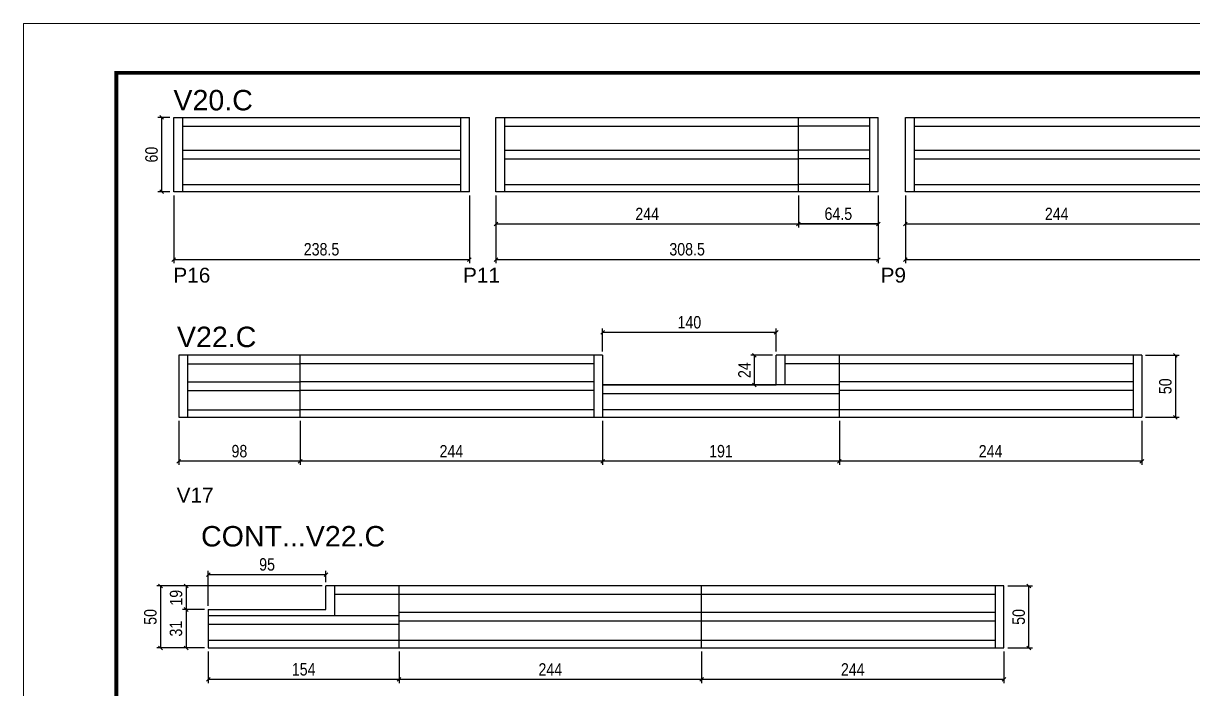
# Model space of a CAD drawing. Extents: x 2513 to 8766, y 921 to 4268.
# Drawn here: x 7281 to 8225, y 2583 to 3120 of the extents above; entities that cross this region are included whole.
import ezdxf

# ---------------------------------------------------------------- set-up
doc = ezdxf.new("R2010")
doc.units = 0
doc.linetypes.add('DASHED', pattern=[0.75, 0.5, -0.25])
for name, color, linetype in [('5', 5, 'Continuous'), ('COTA', 241, 'Continuous'), ('NOMENCLATURA', 7, 'Continuous'), ('Painéis', 200, 'Continuous'), ('SARR_2.2x7', 40, 'Continuous')]:
    doc.layers.add(name, color=color, linetype=linetype)
doc.layers.add('Folhas', color=255, linetype='Continuous', lineweight=9)
doc.layers.add('SARRAFO DE PRESSAO', color=251, linetype='DASHED', lineweight=9)
doc.styles.add('COTA TECNICA', font='techl___.ttf', dxfattribs={"height": 10})
doc.styles.get("Standard").update_dxf_attribs({"font": 'arial.ttf'})
doc.dimstyles.new('PAINEL', dxfattribs={"dimtxt": 10, "dimasz": 3, "dimexe": 3, "dimexo": 3, "dimgap": 3, "dimtad": 1, "dimdec": 1, "dimzin": 12, "dimdsep": 46, "dimtxsty": 'COTA TECNICA', "dimblk1": 'OBLIQUE', "dimblk2": 'OBLIQUE', "dimsah": 1, "dimcen": 0.9, "dimclrd": 4, "dimclre": 4, "dimclrt": 240, "dimadec": 1, "dimazin": 3, "dimtfac": 1, "dimtdec": 1, "dimtmove": 0, "dimatfit": 3, "dimfxl": 1, "dimtolj": 1, "dimtzin": 12, "dimarcsym": 0})

# ---------------------------------------------------------------- blocks, each defined once
blk = doc.blocks.new('9999999999')
at = {"layer": 'Folhas'}
blk.add_lwpolyline([(98138.98, 34190.21), (99623.98, 34190.21), (99623.98, 35240.21), (98138.98, 35240.21)], close=True, dxfattribs=at)
at = {"layer": 'Folhas', "color": 30, "const_width": 3}
blk.add_lwpolyline([(98213.98, 34230.21), (99583.98, 34230.21), (99583.98, 35200.21), (98213.98, 35200.21)], close=True, dxfattribs=at)
blk = doc.blocks.new('_Oblique')
at = {"color": 0, "linetype": 'ByBlock', "lineweight": -2}
blk.add_line((-0.5, -0.5), (0.5, 0.5), dxfattribs=at)
blk = doc.blocks.new('*D23')
at = {"layer": 'COTA', "color": 4, "lineweight": -2, "transparency": 16777216}
for p, q in [((7402.76, 2980.74), (7402.76, 2926.06)), ((7641.26, 2980.74), (7641.26, 2926.06)), ((7402.76, 2929.06), (7641.26, 2929.06))]:
    blk.add_line(p, q, dxfattribs=at)
at = {"layer": 'Defpoints', "color": 0, "transparency": 16777216}
for p in [(7402.76, 2983.74), (7641.26, 2983.74), (7641.26, 2929.06)]:
    blk.add_point(p, dxfattribs=at)
at = {"layer": 'COTA', "color": 4, "lineweight": -2, "transparency": 16777216, "xscale": 3, "yscale": 3, "zscale": 3, "rotation": 180}
blk.add_blockref('_Oblique', (7402.76, 2929.06), dxfattribs=at)
at = {"layer": 'COTA', "color": 4, "lineweight": -2, "transparency": 16777216, "xscale": 3, "yscale": 3, "zscale": 3}
blk.add_blockref('_Oblique', (7641.26, 2929.06), dxfattribs=at)
at = {"layer": 'COTA', "color": 240, "transparency": 16777216, "insert": (7522.01, 2937.3), "char_height": 10, "attachment_point": 5, "style": 'COTA TECNICA'}
blk.add_mtext('\\A1;238.5', dxfattribs=at)
blk = doc.blocks.new('*D112')
at = {"layer": 'COTA', "color": 4, "lineweight": -2, "transparency": 16777216}
for p, q in [((7399.76, 3043.74), (7390.01, 3043.74)), ((7393.01, 3043.74), (7393.01, 2983.74)), ((7399.76, 2983.74), (7390.01, 2983.74))]:
    blk.add_line(p, q, dxfattribs=at)
at = {"layer": 'Defpoints', "color": 0, "transparency": 16777216}
for p in [(7402.76, 3043.74), (7393.01, 2983.74), (7402.76, 2983.74)]:
    blk.add_point(p, dxfattribs=at)
at = {"layer": 'COTA', "color": 4, "lineweight": -2, "transparency": 16777216, "xscale": 3, "yscale": 3, "zscale": 3}
for p, rotation in [((7393.01, 3043.74), 90), ((7393.01, 2983.74), 270)]:
    blk.add_blockref('_Oblique', p, dxfattribs=dict(at, rotation=rotation))
at = {"layer": 'COTA', "color": 240, "transparency": 16777216, "insert": (7384.91, 3013.74), "char_height": 10, "attachment_point": 5, "rotation": 90, "style": 'COTA TECNICA'}
blk.add_mtext('\\A1;60', dxfattribs=at)
blk = doc.blocks.new('*D25')
at = {"layer": 'COTA', "color": 4, "lineweight": -2, "transparency": 16777216}
for p, q in [((7993.1, 2980.74), (7993.1, 2926.06)), ((8624.1, 2980.74), (8624.1, 2926.06)), ((7993.1, 2929.06), (8624.1, 2929.06))]:
    blk.add_line(p, q, dxfattribs=at)
at = {"layer": 'Defpoints', "color": 0, "transparency": 16777216}
for p in [(7993.1, 2983.74), (8624.1, 2983.74), (8624.1, 2929.06)]:
    blk.add_point(p, dxfattribs=at)
at = {"layer": 'COTA', "color": 4, "lineweight": -2, "transparency": 16777216, "xscale": 3, "yscale": 3, "zscale": 3, "rotation": 180}
blk.add_blockref('_Oblique', (7993.1, 2929.06), dxfattribs=at)
at = {"layer": 'COTA', "color": 4, "lineweight": -2, "transparency": 16777216, "xscale": 3, "yscale": 3, "zscale": 3}
blk.add_blockref('_Oblique', (8624.1, 2929.06), dxfattribs=at)
at = {"layer": 'COTA', "color": 240, "transparency": 16777216, "insert": (8308.6, 2937.28), "char_height": 10, "attachment_point": 5, "style": 'COTA TECNICA'}
blk.add_mtext('\\A1;631', dxfattribs=at)
blk = doc.blocks.new('*D26')
at = {"layer": 'COTA', "color": 4, "lineweight": -2, "transparency": 16777216}
for p, q in [((7906.7, 2980.74), (7906.7, 2954.81)), ((7971.2, 2980.74), (7971.2, 2954.81)), ((7971.2, 2957.81), (7906.7, 2957.81))]:
    blk.add_line(p, q, dxfattribs=at)
at = {"layer": 'Defpoints', "color": 0, "transparency": 16777216}
for p in [(7906.7, 2983.74), (7971.2, 2983.74), (7906.7, 2957.81)]:
    blk.add_point(p, dxfattribs=at)
at = {"layer": 'COTA', "color": 4, "lineweight": -2, "transparency": 16777216, "xscale": 3, "yscale": 3, "zscale": 3, "rotation": 180}
blk.add_blockref('_Oblique', (7906.7, 2957.81), dxfattribs=at)
at = {"layer": 'COTA', "color": 4, "lineweight": -2, "transparency": 16777216, "xscale": 3, "yscale": 3, "zscale": 3}
blk.add_blockref('_Oblique', (7971.2, 2957.81), dxfattribs=at)
at = {"layer": 'COTA', "color": 240, "transparency": 16777216, "insert": (7938.95, 2965.92), "char_height": 10, "attachment_point": 5, "style": 'COTA TECNICA'}
blk.add_mtext('\\A1;64.5', dxfattribs=at)
blk = doc.blocks.new('*D114')
at = {"layer": 'COTA', "color": 4, "lineweight": -2, "transparency": 16777216}
for p, q in [((7906.7, 2980.74), (7906.7, 2954.81)), ((7971.2, 2980.74), (7971.2, 2954.81)), ((7906.7, 2957.81), (7971.2, 2957.81))]:
    blk.add_line(p, q, dxfattribs=at)
at = {"layer": 'Defpoints', "color": 0, "transparency": 16777216}
for p in [(7906.7, 2983.74), (7971.2, 2983.74), (7971.2, 2957.81)]:
    blk.add_point(p, dxfattribs=at)
at = {"layer": 'COTA', "color": 4, "lineweight": -2, "transparency": 16777216, "xscale": 3, "yscale": 3, "zscale": 3, "rotation": 180}
blk.add_blockref('_Oblique', (7906.7, 2957.81), dxfattribs=at)
at = {"layer": 'COTA', "color": 4, "lineweight": -2, "transparency": 16777216, "xscale": 3, "yscale": 3, "zscale": 3}
blk.add_blockref('_Oblique', (7971.2, 2957.81), dxfattribs=at)
at = {"layer": 'COTA', "color": 240, "transparency": 16777216, "insert": (7938.95, 2965.92), "char_height": 10, "attachment_point": 5, "style": 'COTA TECNICA'}
blk.add_mtext('\\A1;64.5', dxfattribs=at)
blk = doc.blocks.new('*D115')
at = {"layer": 'COTA', "color": 4, "lineweight": -2, "transparency": 16777216}
for p, q in [((7662.7, 2980.74), (7662.7, 2926.06)), ((7971.2, 2980.74), (7971.2, 2926.06)), ((7662.7, 2929.06), (7971.2, 2929.06))]:
    blk.add_line(p, q, dxfattribs=at)
at = {"layer": 'Defpoints', "color": 0, "transparency": 16777216}
for p in [(7662.7, 2983.74), (7971.2, 2983.74), (7971.2, 2929.06)]:
    blk.add_point(p, dxfattribs=at)
at = {"layer": 'COTA', "color": 4, "lineweight": -2, "transparency": 16777216, "xscale": 3, "yscale": 3, "zscale": 3, "rotation": 180}
blk.add_blockref('_Oblique', (7662.7, 2929.06), dxfattribs=at)
at = {"layer": 'COTA', "color": 4, "lineweight": -2, "transparency": 16777216, "xscale": 3, "yscale": 3, "zscale": 3}
blk.add_blockref('_Oblique', (7971.2, 2929.06), dxfattribs=at)
at = {"layer": 'COTA', "color": 240, "transparency": 16777216, "insert": (7816.95, 2937.3), "char_height": 10, "attachment_point": 5, "style": 'COTA TECNICA'}
blk.add_mtext('\\A1;308.5', dxfattribs=at)
blk = doc.blocks.new('*D116')
at = {"layer": 'COTA', "color": 4, "lineweight": -2, "transparency": 16777216}
for p, q in [((7662.7, 2980.74), (7662.7, 2954.81)), ((7906.7, 2980.74), (7906.7, 2954.81)), ((7662.7, 2957.81), (7906.7, 2957.81))]:
    blk.add_line(p, q, dxfattribs=at)
at = {"layer": 'Defpoints', "color": 0, "transparency": 16777216}
for p in [(7662.7, 2983.74), (7906.7, 2983.74), (7906.7, 2957.81)]:
    blk.add_point(p, dxfattribs=at)
at = {"layer": 'COTA', "color": 4, "lineweight": -2, "transparency": 16777216, "xscale": 3, "yscale": 3, "zscale": 3, "rotation": 180}
blk.add_blockref('_Oblique', (7662.7, 2957.81), dxfattribs=at)
at = {"layer": 'COTA', "color": 4, "lineweight": -2, "transparency": 16777216, "xscale": 3, "yscale": 3, "zscale": 3}
blk.add_blockref('_Oblique', (7906.7, 2957.81), dxfattribs=at)
at = {"layer": 'COTA', "color": 240, "transparency": 16777216, "insert": (7784.7, 2965.88), "char_height": 10, "attachment_point": 5, "style": 'COTA TECNICA'}
blk.add_mtext('\\A1;244', dxfattribs=at)
blk = doc.blocks.new('*D27')
at = {"layer": 'COTA', "color": 4, "lineweight": -2, "transparency": 16777216}
for p, q in [((7993.1, 2980.74), (7993.1, 2954.81)), ((8237.1, 2980.74), (8237.1, 2954.81)), ((7993.1, 2957.81), (8237.1, 2957.81))]:
    blk.add_line(p, q, dxfattribs=at)
at = {"layer": 'Defpoints', "color": 0, "transparency": 16777216}
for p in [(7993.1, 2983.74), (8237.1, 2983.74), (8237.1, 2957.81)]:
    blk.add_point(p, dxfattribs=at)
at = {"layer": 'COTA', "color": 4, "lineweight": -2, "transparency": 16777216, "xscale": 3, "yscale": 3, "zscale": 3, "rotation": 180}
blk.add_blockref('_Oblique', (7993.1, 2957.81), dxfattribs=at)
at = {"layer": 'COTA', "color": 4, "lineweight": -2, "transparency": 16777216, "xscale": 3, "yscale": 3, "zscale": 3}
blk.add_blockref('_Oblique', (8237.1, 2957.81), dxfattribs=at)
at = {"layer": 'COTA', "color": 240, "transparency": 16777216, "insert": (8115.1, 2965.88), "char_height": 10, "attachment_point": 5, "style": 'COTA TECNICA'}
blk.add_mtext('\\A1;244', dxfattribs=at)
blk = doc.blocks.new('*D28')
at = {"layer": 'COTA', "color": 4, "lineweight": -2, "transparency": 16777216}
for p, q in [((7939.77, 2798.8), (7939.77, 2763.24)), ((8183.77, 2798.8), (8183.77, 2763.24)), ((8183.77, 2766.24), (7939.77, 2766.24))]:
    blk.add_line(p, q, dxfattribs=at)
at = {"layer": 'Defpoints', "color": 0, "transparency": 16777216}
for p in [(7939.77, 2801.8), (8183.77, 2801.8), (7939.77, 2766.24)]:
    blk.add_point(p, dxfattribs=at)
at = {"layer": 'COTA', "color": 4, "lineweight": -2, "transparency": 16777216, "xscale": 3, "yscale": 3, "zscale": 3, "rotation": 180}
blk.add_blockref('_Oblique', (7939.77, 2766.24), dxfattribs=at)
at = {"layer": 'COTA', "color": 4, "lineweight": -2, "transparency": 16777216, "xscale": 3, "yscale": 3, "zscale": 3}
blk.add_blockref('_Oblique', (8183.77, 2766.24), dxfattribs=at)
at = {"layer": 'COTA', "color": 240, "transparency": 16777216, "insert": (8061.77, 2774.31), "char_height": 10, "attachment_point": 5, "style": 'COTA TECNICA'}
blk.add_mtext('\\A1;244', dxfattribs=at)
blk = doc.blocks.new('*D29')
at = {"layer": 'COTA', "color": 4, "lineweight": -2, "transparency": 16777216}
for p, q in [((7748.77, 2798.8), (7748.77, 2763.24)), ((7939.77, 2798.8), (7939.77, 2763.24)), ((7939.77, 2766.24), (7748.77, 2766.24))]:
    blk.add_line(p, q, dxfattribs=at)
at = {"layer": 'Defpoints', "color": 0, "transparency": 16777216}
for p in [(7748.77, 2801.8), (7939.77, 2801.8), (7748.77, 2766.24)]:
    blk.add_point(p, dxfattribs=at)
at = {"layer": 'COTA', "color": 4, "lineweight": -2, "transparency": 16777216, "xscale": 3, "yscale": 3, "zscale": 3, "rotation": 180}
blk.add_blockref('_Oblique', (7748.77, 2766.24), dxfattribs=at)
at = {"layer": 'COTA', "color": 4, "lineweight": -2, "transparency": 16777216, "xscale": 3, "yscale": 3, "zscale": 3}
blk.add_blockref('_Oblique', (7939.77, 2766.24), dxfattribs=at)
at = {"layer": 'COTA', "color": 240, "transparency": 16777216, "insert": (7844.27, 2774.33), "char_height": 10, "attachment_point": 5, "style": 'COTA TECNICA'}
blk.add_mtext('\\A1;191', dxfattribs=at)
blk = doc.blocks.new('*D30')
at = {"layer": 'COTA', "color": 4, "lineweight": -2, "transparency": 16777216}
for p, q in [((7504.77, 2798.8), (7504.77, 2763.24)), ((7748.77, 2798.8), (7748.77, 2763.24)), ((7748.77, 2766.24), (7504.77, 2766.24))]:
    blk.add_line(p, q, dxfattribs=at)
at = {"layer": 'Defpoints', "color": 0, "transparency": 16777216}
for p in [(7504.77, 2801.8), (7748.77, 2801.8), (7504.77, 2766.24)]:
    blk.add_point(p, dxfattribs=at)
at = {"layer": 'COTA', "color": 4, "lineweight": -2, "transparency": 16777216, "xscale": 3, "yscale": 3, "zscale": 3, "rotation": 180}
blk.add_blockref('_Oblique', (7504.77, 2766.24), dxfattribs=at)
at = {"layer": 'COTA', "color": 4, "lineweight": -2, "transparency": 16777216, "xscale": 3, "yscale": 3, "zscale": 3}
blk.add_blockref('_Oblique', (7748.77, 2766.24), dxfattribs=at)
at = {"layer": 'COTA', "color": 240, "transparency": 16777216, "insert": (7626.77, 2774.31), "char_height": 10, "attachment_point": 5, "style": 'COTA TECNICA'}
blk.add_mtext('\\A1;244', dxfattribs=at)
blk = doc.blocks.new('*D120')
at = {"layer": 'COTA', "color": 4, "lineweight": -2, "transparency": 16777216}
for p, q in [((7406.77, 2798.8), (7406.77, 2763.24)), ((7504.77, 2798.8), (7504.77, 2763.24)), ((7504.77, 2766.24), (7406.77, 2766.24))]:
    blk.add_line(p, q, dxfattribs=at)
at = {"layer": 'Defpoints', "color": 0, "transparency": 16777216}
for p in [(7406.77, 2801.8), (7504.77, 2801.8), (7406.77, 2766.24)]:
    blk.add_point(p, dxfattribs=at)
at = {"layer": 'COTA', "color": 4, "lineweight": -2, "transparency": 16777216, "xscale": 3, "yscale": 3, "zscale": 3, "rotation": 180}
blk.add_blockref('_Oblique', (7406.77, 2766.24), dxfattribs=at)
at = {"layer": 'COTA', "color": 4, "lineweight": -2, "transparency": 16777216, "xscale": 3, "yscale": 3, "zscale": 3}
blk.add_blockref('_Oblique', (7504.77, 2766.24), dxfattribs=at)
at = {"layer": 'COTA', "color": 240, "transparency": 16777216, "insert": (7455.77, 2774.34), "char_height": 10, "attachment_point": 5, "style": 'COTA TECNICA'}
blk.add_mtext('\\A1;98', dxfattribs=at)
blk = doc.blocks.new('*D121')
at = {"layer": 'COTA', "color": 4, "lineweight": -2, "transparency": 16777216}
for p, q in [((7828.59, 2612.62), (7828.59, 2587.14)), ((8072.59, 2612.62), (8072.59, 2587.14)), ((8072.59, 2590.14), (7828.59, 2590.14))]:
    blk.add_line(p, q, dxfattribs=at)
at = {"layer": 'Defpoints', "color": 0, "transparency": 16777216}
for p in [(7828.59, 2615.62), (8072.59, 2615.62), (7828.59, 2590.14)]:
    blk.add_point(p, dxfattribs=at)
at = {"layer": 'COTA', "color": 4, "lineweight": -2, "transparency": 16777216, "xscale": 3, "yscale": 3, "zscale": 3, "rotation": 180}
blk.add_blockref('_Oblique', (7828.59, 2590.14), dxfattribs=at)
at = {"layer": 'COTA', "color": 4, "lineweight": -2, "transparency": 16777216, "xscale": 3, "yscale": 3, "zscale": 3}
blk.add_blockref('_Oblique', (8072.59, 2590.14), dxfattribs=at)
at = {"layer": 'COTA', "color": 240, "transparency": 16777216, "insert": (7950.59, 2598.21), "char_height": 10, "attachment_point": 5, "style": 'COTA TECNICA'}
blk.add_mtext('\\A1;244', dxfattribs=at)
blk = doc.blocks.new('*D31')
at = {"layer": 'COTA', "color": 4, "lineweight": -2, "transparency": 16777216}
for p, q in [((7584.59, 2612.62), (7584.59, 2587.14)), ((7828.59, 2612.62), (7828.59, 2587.14)), ((7828.59, 2590.14), (7584.59, 2590.14))]:
    blk.add_line(p, q, dxfattribs=at)
at = {"layer": 'Defpoints', "color": 0, "transparency": 16777216}
for p in [(7584.59, 2615.62), (7828.59, 2615.62), (7584.59, 2590.14)]:
    blk.add_point(p, dxfattribs=at)
at = {"layer": 'COTA', "color": 4, "lineweight": -2, "transparency": 16777216, "xscale": 3, "yscale": 3, "zscale": 3, "rotation": 180}
blk.add_blockref('_Oblique', (7584.59, 2590.14), dxfattribs=at)
at = {"layer": 'COTA', "color": 4, "lineweight": -2, "transparency": 16777216, "xscale": 3, "yscale": 3, "zscale": 3}
blk.add_blockref('_Oblique', (7828.59, 2590.14), dxfattribs=at)
at = {"layer": 'COTA', "color": 240, "transparency": 16777216, "insert": (7706.59, 2598.21), "char_height": 10, "attachment_point": 5, "style": 'COTA TECNICA'}
blk.add_mtext('\\A1;244', dxfattribs=at)
blk = doc.blocks.new('*D32')
at = {"layer": 'COTA', "color": 4, "lineweight": -2, "transparency": 16777216}
for p, q in [((7430.59, 2612.62), (7430.59, 2587.14)), ((7584.59, 2612.62), (7584.59, 2587.14)), ((7584.59, 2590.14), (7430.59, 2590.14))]:
    blk.add_line(p, q, dxfattribs=at)
at = {"layer": 'Defpoints', "color": 0, "transparency": 16777216}
for p in [(7430.59, 2615.62), (7584.59, 2615.62), (7430.59, 2590.14)]:
    blk.add_point(p, dxfattribs=at)
at = {"layer": 'COTA', "color": 4, "lineweight": -2, "transparency": 16777216, "xscale": 3, "yscale": 3, "zscale": 3, "rotation": 180}
blk.add_blockref('_Oblique', (7430.59, 2590.14), dxfattribs=at)
at = {"layer": 'COTA', "color": 4, "lineweight": -2, "transparency": 16777216, "xscale": 3, "yscale": 3, "zscale": 3}
blk.add_blockref('_Oblique', (7584.59, 2590.14), dxfattribs=at)
at = {"layer": 'COTA', "color": 240, "transparency": 16777216, "insert": (7507.59, 2598.25), "char_height": 10, "attachment_point": 5, "style": 'COTA TECNICA'}
blk.add_mtext('\\A1;154', dxfattribs=at)
blk = doc.blocks.new('*D122')
at = {"layer": 'COTA', "color": 4, "lineweight": -2, "transparency": 16777216}
for p, q in [((7748.77, 2854.8), (7748.77, 2873.27)), ((7888.77, 2870.27), (7748.77, 2870.27)), ((7888.77, 2854.8), (7888.77, 2873.27))]:
    blk.add_line(p, q, dxfattribs=at)
at = {"layer": 'Defpoints', "color": 0, "transparency": 16777216}
for p in [(7748.77, 2870.27), (7748.77, 2851.8), (7888.77, 2851.8)]:
    blk.add_point(p, dxfattribs=at)
at = {"layer": 'COTA', "color": 4, "lineweight": -2, "transparency": 16777216, "xscale": 3, "yscale": 3, "zscale": 3, "rotation": 180}
blk.add_blockref('_Oblique', (7748.77, 2870.27), dxfattribs=at)
at = {"layer": 'COTA', "color": 4, "lineweight": -2, "transparency": 16777216, "xscale": 3, "yscale": 3, "zscale": 3}
blk.add_blockref('_Oblique', (7888.77, 2870.27), dxfattribs=at)
at = {"layer": 'COTA', "color": 240, "transparency": 16777216, "insert": (7818.77, 2878.37), "char_height": 10, "attachment_point": 5, "style": 'COTA TECNICA'}
blk.add_mtext('\\A1;140', dxfattribs=at)
blk = doc.blocks.new('*D123')
at = {"layer": 'COTA', "color": 4, "lineweight": -2, "transparency": 16777216}
for p, q in [((7885.77, 2851.8), (7868.26, 2851.8)), ((7871.26, 2827.8), (7871.26, 2851.8)), ((7885.77, 2827.8), (7868.26, 2827.8))]:
    blk.add_line(p, q, dxfattribs=at)
at = {"layer": 'Defpoints', "color": 0, "transparency": 16777216}
for p in [(7871.26, 2851.8), (7888.77, 2851.8), (7888.77, 2827.8)]:
    blk.add_point(p, dxfattribs=at)
at = {"layer": 'COTA', "color": 4, "lineweight": -2, "transparency": 16777216, "xscale": 3, "yscale": 3, "zscale": 3}
for p, rotation in [((7871.26, 2851.8), 90), ((7871.26, 2827.8), 270)]:
    blk.add_blockref('_Oblique', p, dxfattribs=dict(at, rotation=rotation))
at = {"layer": 'COTA', "color": 240, "transparency": 16777216, "insert": (7863.19, 2839.8), "char_height": 10, "attachment_point": 5, "rotation": 90, "style": 'COTA TECNICA'}
blk.add_mtext('\\A1;24', dxfattribs=at)
blk = doc.blocks.new('*D124')
at = {"layer": 'COTA', "color": 4, "lineweight": -2, "transparency": 16777216}
for p, q in [((8186.77, 2851.8), (8213.91, 2851.8)), ((8210.91, 2851.8), (8210.91, 2801.8)), ((8186.77, 2801.8), (8213.91, 2801.8))]:
    blk.add_line(p, q, dxfattribs=at)
at = {"layer": 'Defpoints', "color": 0, "transparency": 16777216}
for p in [(8183.77, 2851.8), (8183.77, 2801.8), (8210.91, 2801.8)]:
    blk.add_point(p, dxfattribs=at)
at = {"layer": 'COTA', "color": 4, "lineweight": -2, "transparency": 16777216, "xscale": 3, "yscale": 3, "zscale": 3}
for p, rotation in [((8210.91, 2851.8), 90), ((8210.91, 2801.8), 270)]:
    blk.add_blockref('_Oblique', p, dxfattribs=dict(at, rotation=rotation))
at = {"layer": 'COTA', "color": 240, "transparency": 16777216, "insert": (8202.8, 2826.8), "char_height": 10, "attachment_point": 5, "rotation": 90, "style": 'COTA TECNICA'}
blk.add_mtext('\\A1;50', dxfattribs=at)
blk = doc.blocks.new('*D125')
at = {"layer": 'COTA', "color": 4, "lineweight": -2, "transparency": 16777216}
for p, q in [((7522.59, 2665.62), (7409.81, 2665.62)), ((7412.81, 2665.62), (7412.81, 2646.62)), ((7427.59, 2646.62), (7409.81, 2646.62))]:
    blk.add_line(p, q, dxfattribs=at)
at = {"layer": 'Defpoints', "color": 0, "transparency": 16777216}
for p in [(7525.59, 2665.62), (7412.81, 2646.62), (7430.59, 2646.62)]:
    blk.add_point(p, dxfattribs=at)
at = {"layer": 'COTA', "color": 4, "lineweight": -2, "transparency": 16777216, "xscale": 3, "yscale": 3, "zscale": 3}
for p, rotation in [((7412.81, 2665.62), 90), ((7412.81, 2646.62), 270)]:
    blk.add_blockref('_Oblique', p, dxfattribs=dict(at, rotation=rotation))
at = {"layer": 'COTA', "color": 240, "transparency": 16777216, "insert": (7404.72, 2656.12), "char_height": 10, "attachment_point": 5, "rotation": 90, "style": 'COTA TECNICA'}
blk.add_mtext('\\A1;19', dxfattribs=at)
blk = doc.blocks.new('*D126')
at = {"layer": 'COTA', "color": 4, "lineweight": -2, "transparency": 16777216}
for p, q in [((7427.59, 2646.62), (7409.81, 2646.62)), ((7412.81, 2646.62), (7412.81, 2615.62)), ((7427.59, 2615.62), (7409.81, 2615.62))]:
    blk.add_line(p, q, dxfattribs=at)
at = {"layer": 'Defpoints', "color": 0, "transparency": 16777216}
for p in [(7430.59, 2646.62), (7412.81, 2615.62), (7430.59, 2615.62)]:
    blk.add_point(p, dxfattribs=at)
at = {"layer": 'COTA', "color": 4, "lineweight": -2, "transparency": 16777216, "xscale": 3, "yscale": 3, "zscale": 3}
for p, rotation in [((7412.81, 2646.62), 90), ((7412.81, 2615.62), 270)]:
    blk.add_blockref('_Oblique', p, dxfattribs=dict(at, rotation=rotation))
at = {"layer": 'COTA', "color": 240, "transparency": 16777216, "insert": (7404.59, 2631.12), "char_height": 10, "attachment_point": 5, "rotation": 90, "style": 'COTA TECNICA'}
blk.add_mtext('\\A1;31', dxfattribs=at)
blk = doc.blocks.new('*D33')
at = {"layer": 'COTA', "color": 4, "lineweight": -2, "transparency": 16777216}
for p, q in [((7522.59, 2665.62), (7389.09, 2665.62)), ((7392.09, 2665.62), (7392.09, 2615.62)), ((7427.59, 2615.62), (7389.09, 2615.62))]:
    blk.add_line(p, q, dxfattribs=at)
at = {"layer": 'Defpoints', "color": 0, "transparency": 16777216}
for p in [(7525.59, 2665.62), (7392.09, 2615.62), (7430.59, 2615.62)]:
    blk.add_point(p, dxfattribs=at)
at = {"layer": 'COTA', "color": 4, "lineweight": -2, "transparency": 16777216, "xscale": 3, "yscale": 3, "zscale": 3}
for p, rotation in [((7392.09, 2665.62), 90), ((7392.09, 2615.62), 270)]:
    blk.add_blockref('_Oblique', p, dxfattribs=dict(at, rotation=rotation))
at = {"layer": 'COTA', "color": 240, "transparency": 16777216, "insert": (7383.98, 2640.62), "char_height": 10, "attachment_point": 5, "rotation": 90, "style": 'COTA TECNICA'}
blk.add_mtext('\\A1;50', dxfattribs=at)
blk = doc.blocks.new('*D34')
at = {"layer": 'COTA', "color": 4, "lineweight": -2, "transparency": 16777216}
for p, q in [((7430.59, 2649.62), (7430.59, 2677.79)), ((7430.59, 2674.79), (7525.59, 2674.79)), ((7525.59, 2668.62), (7525.59, 2677.79))]:
    blk.add_line(p, q, dxfattribs=at)
at = {"layer": 'Defpoints', "color": 0, "transparency": 16777216}
for p in [(7525.59, 2674.79), (7525.59, 2665.62), (7430.59, 2646.62)]:
    blk.add_point(p, dxfattribs=at)
at = {"layer": 'COTA', "color": 4, "lineweight": -2, "transparency": 16777216, "xscale": 3, "yscale": 3, "zscale": 3, "rotation": 180}
blk.add_blockref('_Oblique', (7430.59, 2674.79), dxfattribs=at)
at = {"layer": 'COTA', "color": 4, "lineweight": -2, "transparency": 16777216, "xscale": 3, "yscale": 3, "zscale": 3}
blk.add_blockref('_Oblique', (7525.59, 2674.79), dxfattribs=at)
at = {"layer": 'COTA', "color": 240, "transparency": 16777216, "insert": (7478.09, 2682.93), "char_height": 10, "attachment_point": 5, "style": 'COTA TECNICA'}
blk.add_mtext('\\A1;95', dxfattribs=at)
blk = doc.blocks.new('*D127')
at = {"layer": 'COTA', "color": 4, "lineweight": -2, "transparency": 16777216}
for p, q in [((8075.59, 2665.62), (8095.62, 2665.62)), ((8092.62, 2615.62), (8092.62, 2665.62)), ((8075.59, 2615.62), (8095.62, 2615.62))]:
    blk.add_line(p, q, dxfattribs=at)
at = {"layer": 'Defpoints', "color": 0, "transparency": 16777216}
for p in [(8072.59, 2665.62), (8092.62, 2665.62), (8072.59, 2615.62)]:
    blk.add_point(p, dxfattribs=at)
at = {"layer": 'COTA', "color": 4, "lineweight": -2, "transparency": 16777216, "xscale": 3, "yscale": 3, "zscale": 3}
for p, rotation in [((8092.62, 2665.62), 90), ((8092.62, 2615.62), 270)]:
    blk.add_blockref('_Oblique', p, dxfattribs=dict(at, rotation=rotation))
at = {"layer": 'COTA', "color": 240, "transparency": 16777216, "insert": (8084.51, 2640.62), "char_height": 10, "attachment_point": 5, "rotation": 90, "style": 'COTA TECNICA'}
blk.add_mtext('\\A1;50', dxfattribs=at)

msp = doc.modelspace()

# ---------------------------------------------------------------- linework, layer by layer
at = {"layer": 'Painéis'}
for p, q in [((7641.26, 2983.74), (7641.26, 3043.74)), ((7906.7, 2983.74), (7906.7, 3043.74)), ((7971.2, 2983.74), (7971.2, 3043.74)), ((7993.1, 2983.74), (7993.1, 3043.74)), ((7993.1, 3043.74), (8624.1, 3043.74)), ((8624.1, 2983.74), (7993.1, 2983.74)), ((7748.77, 2851.8), (7406.77, 2851.8)), ((7406.77, 2851.8), (7406.77, 2801.8)), ((7504.77, 2801.8), (7504.77, 2851.8)), ((7748.77, 2851.8), (7748.77, 2801.8)), ((7888.77, 2827.8), (7888.77, 2851.8)), ((7939.77, 2801.8), (7939.77, 2851.8)), ((8183.77, 2851.8), (8183.77, 2801.8)), ((7748.77, 2827.8), (7888.77, 2827.8)), ((7406.77, 2801.8), (8183.77, 2801.8)), ((8072.59, 2665.62), (7525.59, 2665.62)), ((7525.59, 2646.62), (7525.59, 2665.62)), ((7584.59, 2615.62), (7584.59, 2665.62)), ((7828.59, 2615.62), (7828.59, 2665.62)), ((8072.59, 2615.62), (8072.59, 2665.62)), ((7430.59, 2646.62), (7525.59, 2646.62)), ((7430.59, 2646.62), (7430.59, 2615.62)), ((7430.59, 2615.62), (8072.59, 2615.62))]:
    msp.add_line(p, q, dxfattribs=at)
for points in [[(7641.26, 2983.74), (7402.76, 2983.74), (7402.76, 3043.74), (7641.26, 3043.74)], [(7971.2, 2983.74), (7662.7, 2983.74), (7662.7, 3043.74), (7971.2, 3043.74)], [(8183.77, 2851.8), (7888.77, 2851.8)]]:
    msp.add_lwpolyline(points, dxfattribs=at)
at = {"layer": 'SARR_2.2x7', "linetype": 'Continuous'}
for p, q in [((7409.76, 3043.74), (7409.76, 2983.74)), ((7634.26, 3043.74), (7634.26, 2983.74)), ((7669.7, 3043.74), (7669.7, 2983.74)), ((7964.2, 3043.74), (7964.2, 2983.74)), ((8000.1, 3043.74), (8000.1, 2983.74)), ((7409.76, 3036.74), (7634.26, 3036.74)), ((7669.7, 3036.74), (7906.7, 3036.74)), ((7964.2, 3036.74), (7906.7, 3036.74)), ((8000.1, 3036.74), (8237.1, 3036.74)), ((7409.76, 3017.24), (7634.26, 3017.24)), ((7409.76, 3010.24), (7634.26, 3010.24)), ((7669.7, 3017.24), (7906.7, 3017.24)), ((7669.7, 3010.24), (7906.7, 3010.24)), ((7964.2, 3017.24), (7906.7, 3017.24)), ((7964.2, 3010.24), (7906.7, 3010.24)), ((8000.1, 3017.24), (8237.1, 3017.24)), ((8000.1, 3010.24), (8237.1, 3010.24)), ((7409.76, 2989.74), (7634.26, 2989.74)), ((7669.7, 2989.74), (7906.7, 2989.74)), ((7964.2, 2989.74), (7906.7, 2989.74)), ((8000.1, 2989.74), (8237.1, 2989.74)), ((7413.77, 2851.8), (7413.77, 2801.8)), ((7741.77, 2851.8), (7741.77, 2801.8)), ((7895.77, 2851.8), (7895.77, 2827.8)), ((8176.77, 2851.8), (8176.77, 2801.8)), ((7413.77, 2844.8), (7504.77, 2844.8)), ((7741.77, 2844.8), (7504.77, 2844.8)), ((7939.77, 2844.8), (7895.77, 2844.8)), ((8176.77, 2844.8), (7939.77, 2844.8)), ((7413.77, 2830.3), (7504.77, 2830.3)), ((7741.77, 2830.3), (7504.77, 2830.3)), ((8176.77, 2830.3), (7939.77, 2830.3)), ((7413.77, 2823.3), (7504.77, 2823.3)), ((7741.77, 2823.3), (7504.77, 2823.3)), ((7939.77, 2827.8), (7748.77, 2827.8)), ((7939.77, 2820.8), (7748.77, 2820.8)), ((8176.77, 2823.3), (7939.77, 2823.3)), ((7413.77, 2807.8), (7504.77, 2807.8)), ((7741.77, 2807.8), (7504.77, 2807.8)), ((7939.77, 2807.8), (7748.77, 2807.8)), ((8176.77, 2807.8), (7939.77, 2807.8)), ((7532.59, 2665.62), (7532.59, 2641.62)), ((8065.59, 2665.62), (8065.59, 2615.62)), ((7584.59, 2658.62), (7532.59, 2658.62)), ((7828.59, 2658.62), (7584.59, 2658.62)), ((8065.59, 2658.62), (7828.59, 2658.62)), ((7584.59, 2641.62), (7430.59, 2641.62)), ((7828.59, 2644.12), (7584.59, 2644.12)), ((8065.59, 2644.12), (7828.59, 2644.12)), ((7584.59, 2634.62), (7430.59, 2634.62)), ((7828.59, 2637.12), (7584.59, 2637.12)), ((8065.59, 2637.12), (7828.59, 2637.12)), ((7584.59, 2621.62), (7430.59, 2621.62)), ((7828.59, 2621.62), (7584.59, 2621.62)), ((8065.59, 2621.62), (7828.59, 2621.62))]:
    msp.add_line(p, q, dxfattribs=at)

# ---------------------------------------------------------------- block references
at = {"layer": 'SARRAFO DE PRESSAO', "color": 6, "linetype": 'ByBlock'}
msp.add_blockref('9999999999', (-90857.49, -32120.54), dxfattribs=at)

# ---------------------------------------------------------------- texts
at = {"layer": '5', "linetype": 'Continuous'}
for s, p in [('P16', (7402.49, 2910.46)), ('P11', (7636.19, 2910.46)), ('P9', (7973.04, 2910.46)), ('V17', (7405.14, 2732.95))]:
    msp.add_text(s, height=12, rotation=359.99996, dxfattribs=at).set_placement(p)
at = {"layer": 'NOMENCLATURA', "linetype": 'Continuous'}
for s, p in [('V20.C', (7402.55, 3049.45)), ('V22.C', (7405.39, 2858.38)), ('CONT...V22.C', (7424.82, 2697.48))]:
    msp.add_text(s, height=16.5, dxfattribs=at).set_placement(p)

# ---------------------------------------------------------------- dimensions: what is measured, and where the dimension line sits
at = {"layer": 'COTA'}
for base, p1, p2, picture, middle in [((7393.01, 2983.74), (7402.76, 3043.74), (7402.76, 2983.74), '*D112', (7384.91, 3013.74)), ((7871.26, 2851.8), (7888.77, 2827.8), (7888.77, 2851.8), '*D123', (7863.19, 2839.8)), ((8210.91, 2801.8), (8183.77, 2851.8), (8183.77, 2801.8), '*D124', (8202.8, 2826.8)), ((7392.09, 2615.62), (7525.59, 2665.62), (7430.59, 2615.62), '*D33', (7383.98, 2640.62)), ((7412.81, 2646.62), (7525.59, 2665.62), (7430.59, 2646.62), '*D125', (7404.72, 2656.12)), ((8092.62, 2665.62), (8072.59, 2615.62), (8072.59, 2665.62), '*D127', (8084.51, 2640.62)), ((7412.81, 2615.62), (7430.59, 2646.62), (7430.59, 2615.62), '*D126', (7404.59, 2631.12))]:
    dim = msp.add_linear_dim(base=base, p1=p1, p2=p2, angle=90, dimstyle='PAINEL', dxfattribs=at)
    dim.commit()
    dim.dimension.update_dxf_attribs({"geometry": picture, "text_midpoint": middle})
for base, p1, p2, picture, middle in [((7641.26, 2929.06), (7402.76, 2983.74), (7641.26, 2983.74), '*D23', (7522.01, 2937.3)), ((7971.2, 2929.06), (7662.7, 2983.74), (7971.2, 2983.74), '*D115', (7816.95, 2937.3)), ((7906.7, 2957.81), (7662.7, 2983.74), (7906.7, 2983.74), '*D116', (7784.7, 2965.88)), ((7906.7, 2957.81), (7971.2, 2983.74), (7906.7, 2983.74), '*D26', (7938.95, 2965.92)), ((7971.2, 2957.81), (7906.7, 2983.74), (7971.2, 2983.74), '*D114', (7938.95, 2965.92)), ((8624.1, 2929.06), (7993.1, 2983.74), (8624.1, 2983.74), '*D25', (8308.6, 2937.28)), ((8237.1, 2957.81), (7993.1, 2983.74), (8237.1, 2983.74), '*D27', (8115.1, 2965.88)), ((7748.77, 2870.27), (7888.77, 2851.8), (7748.77, 2851.8), '*D122', (7818.77, 2878.37)), ((7406.77, 2766.24), (7504.77, 2801.8), (7406.77, 2801.8), '*D120', (7455.77, 2774.34)), ((7504.77, 2766.24), (7748.77, 2801.8), (7504.77, 2801.8), '*D30', (7626.77, 2774.31)), ((7748.77, 2766.24), (7939.77, 2801.8), (7748.77, 2801.8), '*D29', (7844.27, 2774.33)), ((7939.77, 2766.24), (8183.77, 2801.8), (7939.77, 2801.8), '*D28', (8061.77, 2774.31)), ((7525.59, 2674.79), (7430.59, 2646.62), (7525.59, 2665.62), '*D34', (7478.09, 2682.93)), ((7430.59, 2590.14), (7584.59, 2615.62), (7430.59, 2615.62), '*D32', (7507.59, 2598.25)), ((7584.59, 2590.14), (7828.59, 2615.62), (7584.59, 2615.62), '*D31', (7706.59, 2598.21)), ((7828.59, 2590.14), (8072.59, 2615.62), (7828.59, 2615.62), '*D121', (7950.59, 2598.21))]:
    dim = msp.add_linear_dim(base=base, p1=p1, p2=p2, dimstyle='PAINEL', dxfattribs=at)
    dim.commit()
    dim.dimension.update_dxf_attribs({"geometry": picture, "text_midpoint": middle})

doc.saveas('drawing.dxf')
